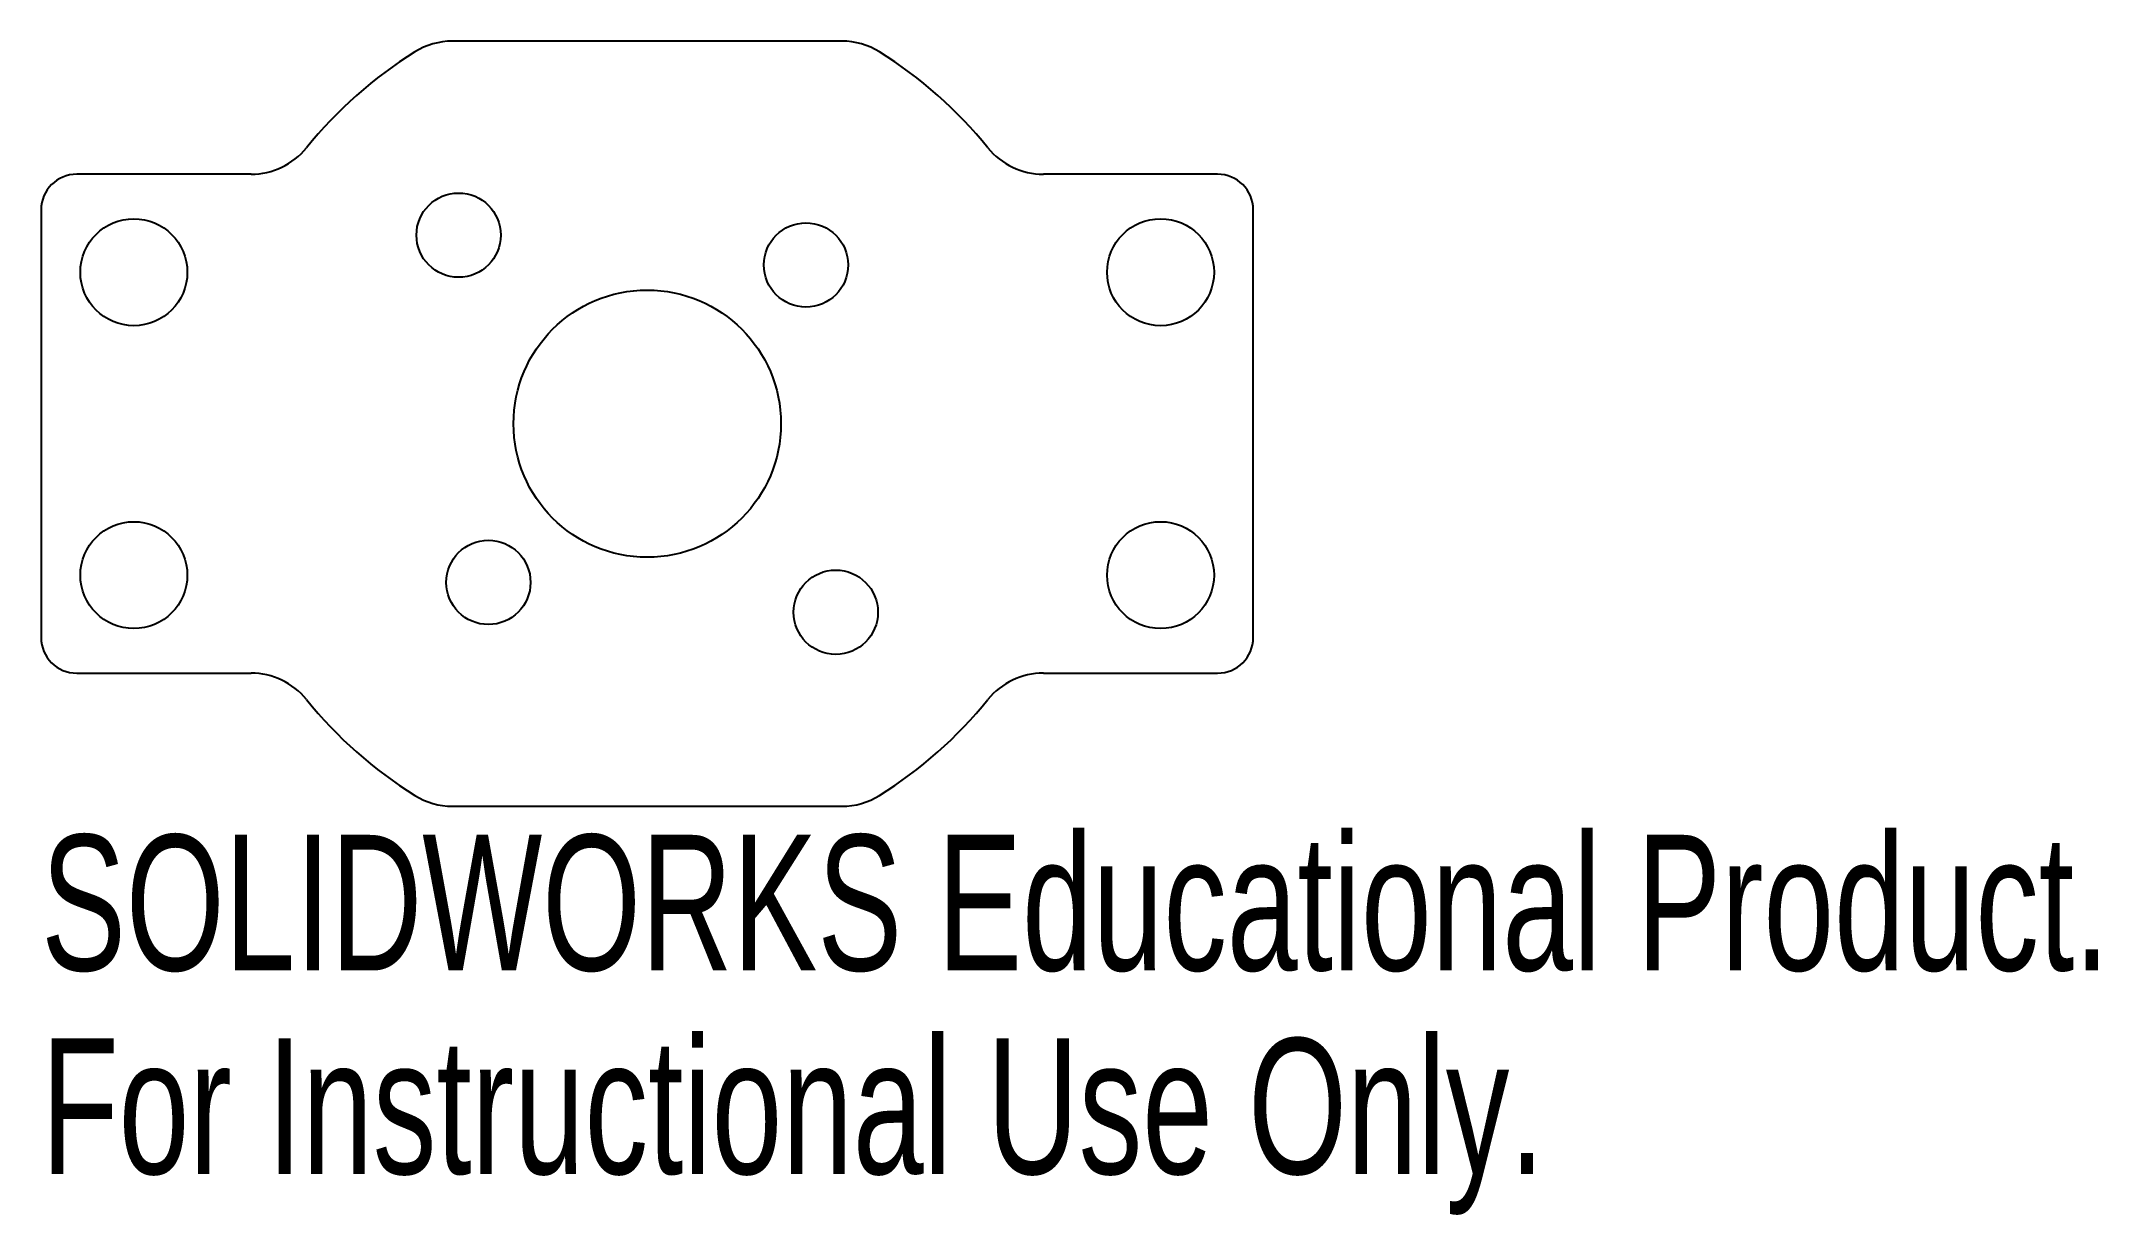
# Model space of a CAD drawing. Header units: inches. Extents: x -0.85 to 2.03, y 0.78 to 2.42.
import ezdxf

# ---------------------------------------------------------------- set-up
doc = ezdxf.new("R2010")
doc.units = ezdxf.units.IN
doc.header["$MEASUREMENT"] = 0
doc.styles.add('SLDTEXTSTYLE0', font='TXT', dxfattribs={"width": 0.7})

msp = doc.modelspace()

# ---------------------------------------------------------------- linework, layer by layer
at = {"color": 7, "linetype": 'Continuous', "lineweight": 25}
for p, q in [((0.273, 2.425), (-0.273, 2.425)), ((-0.5556, 2.2383), (-0.8, 2.2383)), ((0.8, 2.2383), (0.5556, 2.2383)), ((-0.85, 2.1883), (-0.85, 1.5883)), ((0.85, 1.5883), (0.85, 2.1883)), ((-0.8, 1.5383), (-0.5556, 1.5383)), ((0.5556, 1.5383), (0.8, 1.5383)), ((-0.273, 1.3516), (0.273, 1.3516))]:
    msp.add_line(p, q, dxfattribs=at)
for centre, radius in [((-0.2645, 2.1528), 0.0591), ((-0.72, 2.1008), 0.075), ((0.2227, 2.111), 0.0591), ((0.72, 2.1008), 0.075), ((0, 1.8883), 0.1875), ((-0.72, 1.6758), 0.075), ((0.72, 1.6758), 0.075), ((-0.2227, 1.6656), 0.0591), ((0.2645, 1.6238), 0.0591)]:
    msp.add_circle(centre, radius, dxfattribs=at)
for centre, radius, start, end in [((-0.273, 2.325), 0.1, 90, 122.0094), ((0.273, 2.325), 0.1, 57.9906, 90), ((0, 1.8883), 0.615, 122.0094, 140.9963), ((0, 1.8883), 0.615, 39.0037, 57.9906), ((-0.5556, 2.3383), 0.1, 270, 320.9963), ((0.5556, 2.3383), 0.1, 219.0037, 270), ((-0.8, 2.1883), 0.05, 90, 180), ((0.8, 2.1883), 0.05, 0, 90), ((-0.8, 1.5883), 0.05, 180, 270), ((0.8, 1.5883), 0.05, 270, 0), ((-0.5556, 1.4383), 0.1, 39.0037, 90), ((0.5556, 1.4383), 0.1, 90, 140.9963), ((0, 1.8883), 0.615, 219.0037, 237.9906), ((0, 1.8883), 0.615, 302.0094, 320.9963), ((-0.273, 1.4516), 0.1, 237.9906, 270), ((0.273, 1.4516), 0.1, 270, 302.0094)]:
    msp.add_arc(centre, radius, start, end, dxfattribs=at)

# ---------------------------------------------------------------- texts
at = {"color": 7, "linetype": 'Continuous', "char_height": 0.1903, "attachment_point": 1, "style": 'SLDTEXTSTYLE0'}
for s, insert in [('SOLIDWORKS Educational Product.', (-0.85, 1.3115)), ('For Instructional Use Only.', (-0.85, 1.026))]:
    msp.add_mtext(s, dxfattribs=dict(at, insert=insert))

doc.saveas('drawing.dxf')
